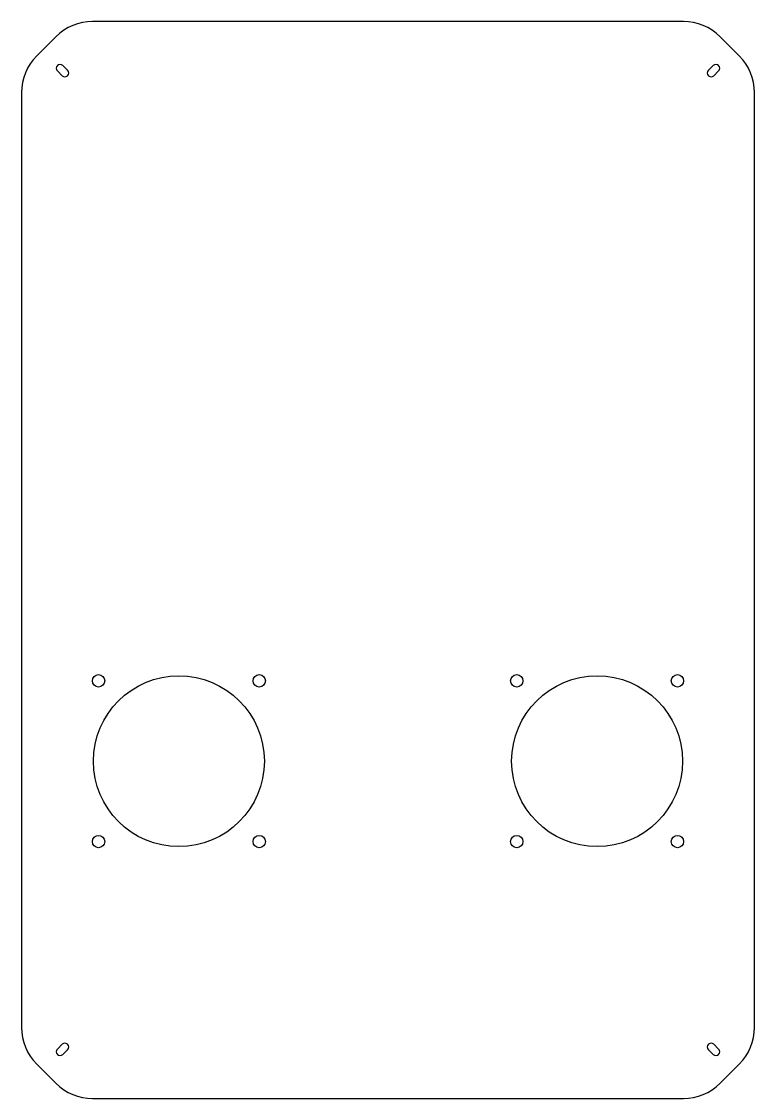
# Model space of a CAD drawing. Header units: millimetres. Extents: x -163 to 163, y -240 to 240.
import ezdxf

# ---------------------------------------------------------------- set-up
doc = ezdxf.new("R2010")
doc.units = ezdxf.units.MM

msp = doc.modelspace()

# ---------------------------------------------------------------- linework, layer by layer
at = {"color": 7, "linetype": 'Continuous', "lineweight": 25}
for p, q in [((131.45, 239.5), (-131.45, 239.5)), ((-147.72, 232.76), (-156.26, 224.22)), ((156.26, 224.22), (147.72, 232.76)), ((-147.05, 217.52), (-144.93, 215.4)), ((-142.53, 217.81), (-144.65, 219.93)), ((144.65, 219.93), (142.53, 217.81)), ((144.93, 215.4), (147.05, 217.52)), ((-163, 207.95), (-163, -207.95)), ((163, -207.95), (163, 207.95)), ((-144.93, -215.4), (-147.05, -217.52)), ((147.05, -217.52), (144.93, -215.4)), ((-144.65, -219.93), (-142.53, -217.81)), ((142.53, -217.81), (144.65, -219.93)), ((-156.26, -224.22), (-147.72, -232.76)), ((147.72, -232.76), (156.26, -224.22)), ((-131.45, -239.5), (131.45, -239.5))]:
    msp.add_line(p, q, dxfattribs=at)
for centre, radius in [((-128.75, -53.75), 2.75), ((-93, -89.5), 38), ((-57.25, -53.75), 2.75), ((57.25, -53.75), 2.75), ((93, -89.5), 38), ((128.75, -53.75), 2.75), ((-128.75, -125.25), 2.75), ((-57.25, -125.25), 2.75), ((57.25, -125.25), 2.75), ((128.75, -125.25), 2.75)]:
    msp.add_circle(centre, radius, dxfattribs=at)
for centre, radius, start, end in [((-131.45, 216.5), 23, 90, 135), ((131.45, 216.5), 23, 45, 90), ((-140, 207.95), 23, 135, 180), ((-145.85, 218.73), 1.7, 45, 225), ((145.85, 218.73), 1.7, 315, 135), ((140, 207.95), 23, 0, 45), ((-143.73, 216.6), 1.7, 225, 45), ((143.73, 216.6), 1.7, 135, 315), ((-140, -207.95), 23, 180, 225), ((140, -207.95), 23, 315, 0), ((-143.73, -216.6), 1.7, 315, 135), ((143.73, -216.6), 1.7, 45, 225), ((-145.85, -218.73), 1.7, 135, 315), ((145.85, -218.73), 1.7, 225, 45), ((-131.45, -216.5), 23, 225, 270), ((131.45, -216.5), 23, 270, 315)]:
    msp.add_arc(centre, radius, start, end, dxfattribs=at)

doc.saveas('drawing.dxf')
